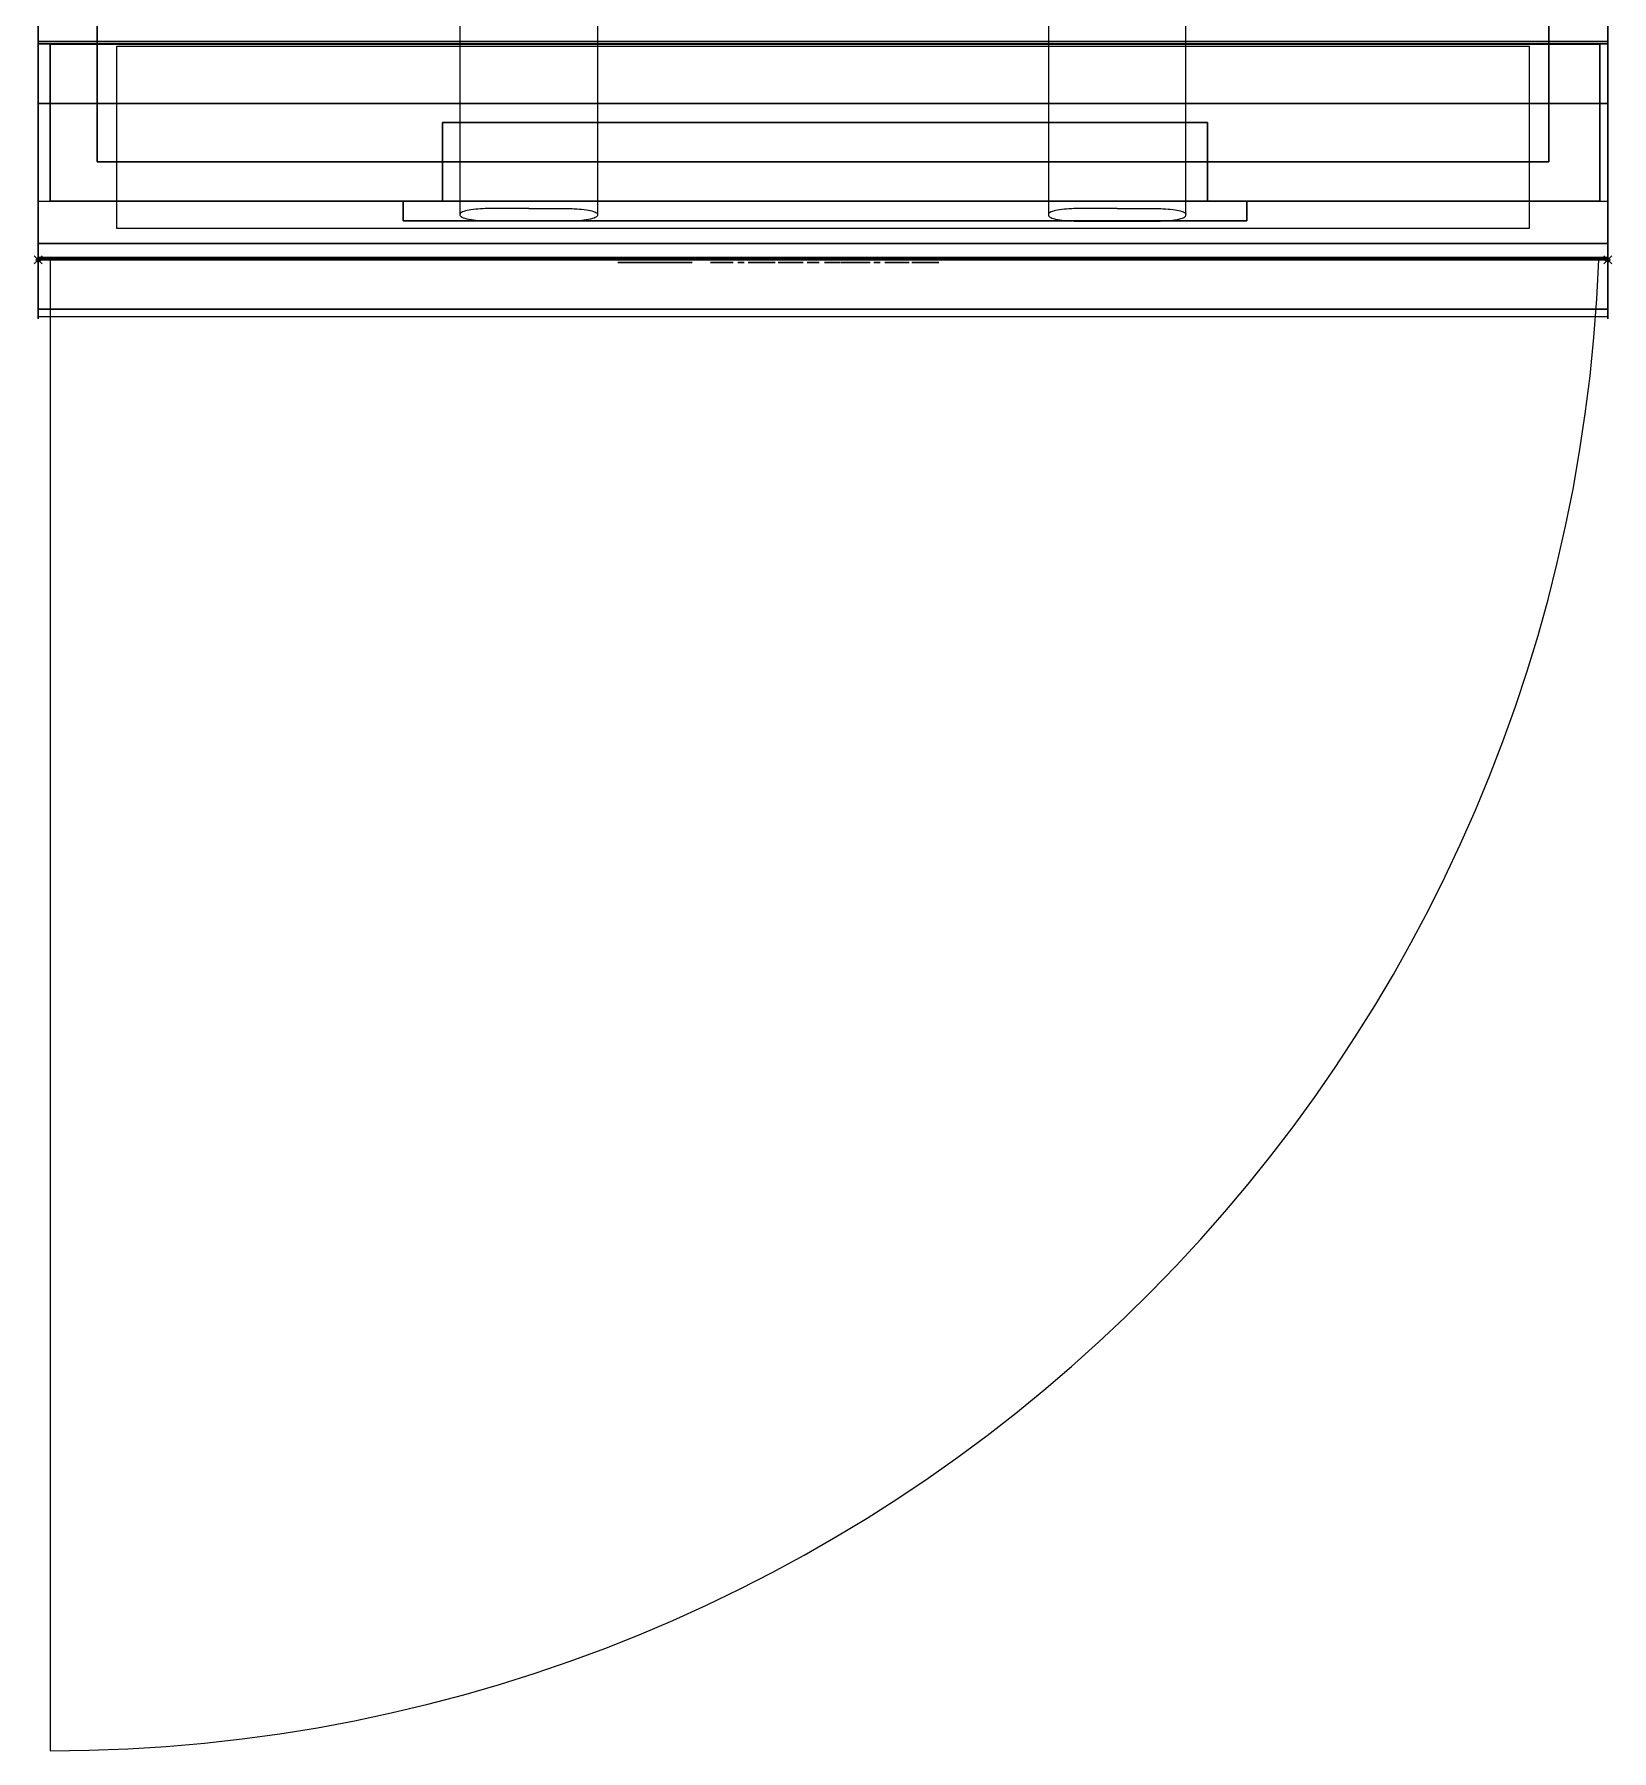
# Model space of a CAD drawing. Extents: x -1 to 408, y -1295 to 1.
# Drawn here: x -1 to 401, y -1295 to -857.5 of the extents above; entities that cross this region are included whole.
import ezdxf

# ---------------------------------------------------------------- set-up
doc = ezdxf.new("R2010")
doc.units = 0
doc.header["$PDMODE"] = 35
doc.header["$PDSIZE"] = 1
doc.layers.get('0').update_dxf_attribs({"lineweight": 13})
for name, color, linetype in [('IQ_200_2D', 1, 'Continuous'), ('IQ_200_3D', 1, 'Continuous'), ('IQ_204_2D', 7, 'Continuous'), ('IQ_204_3D', 7, 'Continuous'), ('IQ_GRAY_3D', 9, 'Continuous'), ('IQ_INS_3D', 3, 'Continuous'), ('IQ_WHITE_3D', 7, 'Continuous')]:
    doc.layers.add(name, color=color, linetype=linetype)
doc.layers.add('IQ_BLACK_3D', color=7, linetype='Continuous', lineweight=13)

# ---------------------------------------------------------------- blocks, each defined once
blk = doc.blocks.new('ELE-MC-FRONTWHEEL-400')
at = {"layer": 'IQ_200_3D'}
mesh = blk.add_polyface(dxfattribs=at)
corners = [(0, -60, -40), (370, -60, -40), (370, 0, -40), (0, 0, -40), (0, -60, 25), (370, -60, 25), (370, 0, 25), (0, 0, 25)]
mesh.append_faces([[corners[k] for k in face] for face in [(0, 3, 2, 1), (4, 5, 6, 7), (0, 1, 5, 4), (3, 7, 6, 2), (0, 4, 7, 3), (1, 2, 6, 5)]])
blk = doc.blocks.new('ELE-MC-PORTASINISTRA400')
at = {"layer": 'IQ_200_3D'}
for points in [[(0, 70, 155), (0, 70, 600), (395, 70, 600), (395, 70, 155)], [(0, 70, 600), (0, 30, 600), (395, 30, 600), (395, 70, 600)], [(0, 30, 155), (0, 70, 155), (395, 70, 155), (395, 30, 155)], [(0, 70, 600), (0, 30, 600), (0, 30, 155), (0, 70, 155)], [(395, 70, 600), (395, 30, 600), (395, 30, 155), (395, 70, 155)], [(100, 50, 549.64), (295, 50, 549.64), (295, 30, 515), (100, 30, 515)], [(100, 50, 549.64), (100, 30, 585), (295, 30, 585), (295, 50, 549.64)], [(100, 30, 585), (100, 30, 515), (100, 50, 549.64)], [(295, 30, 585), (295, 30, 515), (295, 50, 549.64)]]:
    blk.add_3dface(points, dxfattribs=at)
at = {"layer": 'IQ_200_3D', "invisible_edges": 5}
for points in [[(100, 30, 515), (0, 30, 155), (395, 30, 155), (295, 30, 515)], [(0, 30, 600), (100, 30, 585), (100, 30, 515), (0, 30, 155)], [(0, 30, 600), (100, 30, 585), (295, 30, 585), (395, 30, 600)], [(395, 30, 600), (295, 30, 585), (295, 30, 515), (395, 30, 155)]]:
    blk.add_3dface(points, dxfattribs=at)
at = {"layer": 'IQ_204_2D', "extrusion": (-1, 0, 0)}
blk.add_line((0, 15, -50), (0, -365, -50), dxfattribs=at)
at = {"layer": 'IQ_204_2D'}
blk.add_arc((0, 30, -50), 395, 270, 357.8237, dxfattribs=at)
at = {"layer": 'IQ_204_3D'}
for points in [[(90, 30, 585), (90, 25, 585), (305, 25, 585), (305, 30, 585)], [(305, 30, 555), (305, 25, 555), (90, 25, 555), (90, 30, 555)], [(90, 25, 555), (90, 30, 555), (90, 30, 585), (90, 25, 585)], [(305, 25, 585), (305, 30, 585), (305, 30, 555), (305, 25, 555)], [(90, 25, 585), (90, 25, 555), (305, 25, 555), (305, 25, 585)]]:
    blk.add_3dface(points, dxfattribs=at)
blk = doc.blocks.new('ELE-MC-CRUSCOTTO400')
at = {"color": 1, "extrusion": (-1, 0, 0)}
for p, q in [((400, -66, 851), (400, 0, 851)), ((0, -4.96, 764.22), (0, -72.54, 835.82))]:
    blk.add_line(p, q, dxfattribs=at)
at = {"layer": 'IQ_200_2D'}
for p, q in [((0, 0, -50), (0, -60, -50)), ((400, 0, -50), (400, -60, -50)), ((0, -60, -50), (400, -60, -50))]:
    blk.add_line(p, q, dxfattribs=at)
at = {"layer": 'IQ_200_3D'}
for points in [[(0, -55.83, 605.41), (0, 0, 611.54), (400, 0, 611.54), (400, -55.83, 605.41)], [(0, 0, 851), (0, -20.16, 851), (400, -20.16, 851), (400, 0, 851)], [(0, -4.32, 761.26), (0, -59.37, 643.2), (400, -59.37, 643.2), (400, -4.32, 761.26)], [(0, -72.54, 835.82), (0, -4.96, 764.22), (400, -4.96, 764.22), (400, -72.54, 835.82)], [(0, -59.7, 641.72), (0, -59.7, 608.89), (400, -59.7, 608.89), (400, -59.7, 641.72)]]:
    blk.add_3dface(points, dxfattribs=at)
for points, invisible_edges in [([(0, -4.13, 762.85), (0, -4.1, 762.04), (400, -4.1, 762.04), (400, -4.13, 762.85)], 10), ([(0, -4.1, 762.04), (0, -4.32, 761.26), (400, -4.32, 761.26), (400, -4.1, 762.04)], 8), ([(0, -4.43, 763.6), (0, -4.13, 762.85), (400, -4.13, 762.85), (400, -4.43, 763.6)], 10), ([(0, -4.96, 764.22), (0, -4.43, 763.6), (400, -4.43, 763.6), (400, -4.96, 764.22)], 2), ([(0, -20.16, 851), (0, -66, 851), (400, -66, 851), (400, -20.16, 851)], 2), ([(0, -57.28, 605.56), (0, -55.83, 605.41), (400, -55.83, 605.41), (400, -57.28, 605.56)], 8), ([(0, -58.54, 606.29), (0, -57.28, 605.56), (400, -57.28, 605.56), (400, -58.54, 606.29)], 10), ([(0, -59.4, 607.46), (0, -58.54, 606.29), (400, -58.54, 606.29), (400, -59.4, 607.46)], 10), ([(0, -59.37, 643.2), (0, -59.51, 642.85), (400, -59.51, 642.85), (400, -59.37, 643.2)], 2), ([(0, -59.7, 608.89), (0, -59.4, 607.46), (400, -59.4, 607.46), (400, -59.7, 608.89)], 2), ([(0, -59.51, 642.85), (0, -59.62, 642.48), (400, -59.62, 642.48), (400, -59.51, 642.85)], 10), ([(0, -59.62, 642.48), (0, -59.68, 642.11), (400, -59.68, 642.11), (400, -59.62, 642.48)], 10), ([(0, -59.68, 642.11), (0, -59.7, 641.72), (400, -59.7, 641.72), (400, -59.68, 642.11)], 8), ([(0, -66, 851), (0, -70.95, 849.52), (400, -70.95, 849.52), (400, -66, 851)], 10), ([(0, -70.95, 849.52), (0, -74.26, 845.56), (400, -74.26, 845.56), (400, -70.95, 849.52)], 10), ([(0, -74.4, 838.76), (0, -72.54, 835.82), (400, -72.54, 835.82), (400, -74.4, 838.76)], 8), ([(0, -74.26, 845.56), (0, -75, 842), (400, -75, 842), (400, -74.26, 845.56)], 10), ([(0, -75, 842), (0, -74.4, 838.76), (400, -74.4, 838.76), (400, -75, 842)], 8)]:
    blk.add_3dface(points, dxfattribs=dict(at, invisible_edges=invisible_edges))
at = {"layer": 'IQ_204_2D'}
blk.add_line((0, -45, -50), (400, -45, -50), dxfattribs=at)
at = {"layer": 'IQ_INS_3D'}
for p in [(0, -60, -50), (400, -60, -50)]:
    blk.add_point(p, dxfattribs=at)
blk = doc.blocks.new('ELE-MC-FRYER-CONTPANEL1')
at = {"layer": 'IQ_BLACK_3D'}
blk.add_3dface([(0, -110), (0, 0), (360, 0), (360, -110)], dxfattribs=at)
blk = doc.blocks.new('Electrolux_Logo')
at = {"layer": 'IQ_GRAY_3D', "color": 7, "true_color": 0xffffff}
for points, invisible_edges in [([(0, 18.9), (0, 0), (0.65, 8.98), (0.65, 9.96)], 14), ([(0.65, 9.96), (1.03, 12.06), (0, 18.9)], 14), ([(6.9, 17.8), (9, 18.15), (0, 18.9)], 14), ([(4.94, 16.96), (6.9, 17.8), (0, 18.9)], 14), ([(1.92, 14), (3.25, 15.67), (0, 18.9)], 14), ([(0, 18.9), (3.25, 15.67), (4.94, 16.96)], 13), ([(1.92, 14), (0, 18.9), (1.03, 12.06)], 3), ([(9, 18.15), (18.93, 18.9), (0, 18.9)], 13), ([(9, 18.15), (11.13, 17.97), (11.99, 17.97), (18.93, 18.9)], 14), ([(10.61, 14.97), (11.99, 0.97), (11.99, 17.97), (11.13, 16.74)], 5), ([(11.13, 16.74), (11.99, 17.97), (11.13, 17.97)], 3), ([(14.05, 17.04), (18.93, 18.9), (11.99, 17.97)], 3), ([(15.8, 15.62), (18.93, 18.9), (14.05, 17.04)], 3), ([(18.93, 18.9), (15.8, 15.62), (17.15, 13.81)], 13), ([(17.99, 11.71), (18.93, 18.9), (17.15, 13.81)], 3), ([(17.99, 11.71), (18.28, 9.47), (18.93, 18.9)], 14), ([(18.28, 9.47), (18.93, 0), (18.93, 18.9)], 13), ([(9.72, 13.37), (8.48, 6.94), (9.72, 5.57), (10.61, 14.97)], 5), ([(9.72, 13.37), (8.48, 12), (8.48, 6.94)], 14), ([(9.72, 5.57), (10.61, 3.96), (10.61, 14.97)], 14), ([(10.61, 3.96), (11.13, 2.2), (11.99, 0.97), (10.61, 14.97)], 14), ([(25.17, 12.61), (29.32, 12.61), (29.32, 14.11), (23.58, 14.11)], 8), ([(23.58, 7.8), (25.17, 8.91), (25.17, 10.42), (23.58, 14.11)], 7), ([(23.58, 14.11), (25.17, 10.42), (25.17, 12.61)], 13), ([(32.17, 14.12), (30.57, 14.12), (30.57, 9.73), (32.17, 4.84)], 4), ([(49.85, 11.55), (49.85, 14.12), (48.26, 14.12), (48.26, 7.64)], 8), ([(66.85, 14.12), (65.26, 14.12), (65.26, 9.89), (66.85, 4.84)], 4), ([(1.04, 6.87), (0.65, 8.98), (0, 0)], 14), ([(0.65, 8.98), (3.46, 8.98), (3.46, 9.96), (0.65, 9.96)], 10), ([(5.27, 10.26), (3.46, 8.98), (5.27, 8.68), (6.98, 10.95)], 5), ([(3.46, 9.96), (3.46, 8.98), (5.27, 10.26)], 3), ([(6.98, 10.95), (5.27, 8.68), (6.98, 7.99)], 13), ([(6.98, 10.95), (6.98, 7.99), (8.48, 6.94), (8.48, 12)], 5), ([(18.93, 0), (18.28, 9.47), (17.99, 7.23)], 13), ([(25.17, 8.91), (23.58, 7.8), (25.17, 7.73)], 3), ([(25.17, 8.91), (29.07, 8.91), (29.07, 10.42), (25.17, 10.42)], 8), ([(30.57, 4.84), (32.17, 4.84), (30.57, 9.73)], 2), ([(33.3, 9.08), (33.22, 8.15), (34.85, 8.93), (33.56, 9.86)], 6), ([(33.22, 8.15), (33.3, 7.29), (34.81, 7.8), (34.85, 8.93)], 14), ([(35.08, 9.57), (35.31, 9.85), (33.97, 10.51), (33.56, 9.86)], 10), ([(34.85, 8.93), (34.92, 9.26), (33.56, 9.86)], 14), ([(35.08, 9.57), (33.56, 9.86), (34.92, 9.26)], 3), ([(35.31, 9.85), (35.6, 10.07), (34.51, 11.04), (33.97, 10.51)], 10), ([(35.6, 10.07), (35.94, 10.25), (35.16, 11.43), (34.51, 11.04)], 10), ([(34.81, 7.8), (40.05, 7.8), (38.44, 8.93), (34.85, 8.93)], 10), ([(35.91, 11.68), (35.16, 11.43), (35.94, 10.25), (36.33, 10.36)], 10), ([(36.33, 10.36), (36.74, 10.4), (36.74, 11.76), (35.91, 11.68)], 10), ([(37.09, 10.37), (37.41, 10.28), (37.46, 11.69), (36.74, 11.76)], 10), ([(36.74, 11.76), (36.74, 10.4), (37.09, 10.37)], 13), ([(37.41, 10.28), (37.69, 10.14), (38.11, 11.49), (37.46, 11.69)], 10), ([(37.69, 10.14), (37.94, 9.96), (38.68, 11.18), (38.11, 11.49)], 10), ([(37.94, 9.96), (38.15, 9.74), (39.16, 10.77), (38.68, 11.18)], 10), ([(39.16, 10.77), (38.15, 9.74), (39.55, 10.27)], 3), ([(39.55, 10.27), (38.15, 9.74), (38.31, 9.49), (39.84, 9.69)], 5), ([(38.41, 9.22), (40.01, 9.05), (39.84, 9.69), (38.31, 9.49)], 5), ([(40.01, 9.05), (38.41, 9.22), (38.44, 8.93), (40.07, 8.36)], 5), ([(38.44, 8.93), (40.05, 7.8), (40.07, 8.36)], 13), ([(41, 9.06), (40.9, 8.22), (42.54, 8.72), (41.27, 9.83)], 6), ([(42.69, 9.17), (41.7, 10.49), (41.27, 9.83), (42.54, 8.72)], 5), ([(41.7, 10.49), (42.69, 9.17), (42.93, 9.56), (42.27, 11.03)], 5), ([(43.25, 9.88), (42.95, 11.44), (42.27, 11.03), (42.93, 9.56)], 5), ([(42.95, 11.44), (43.25, 9.88), (43.64, 10.12), (43.72, 11.7)], 5), ([(43.72, 11.7), (43.64, 10.12), (44.08, 10.28)], 13), ([(44.08, 10.28), (44.56, 10.33), (44.56, 11.79), (43.72, 11.7)], 10), ([(45.3, 11.72), (44.56, 11.79), (44.56, 10.33), (45.07, 10.28)], 10), ([(45.07, 10.28), (45.52, 10.14), (46, 11.52), (45.3, 11.72)], 10), ([(45.52, 10.14), (45.92, 9.91), (46.65, 11.16), (46, 11.52)], 10), ([(45.92, 9.91), (46.27, 9.59), (47.26, 10.62), (46.65, 11.16)], 8), ([(48.26, 7.64), (49.85, 7.73), (49.85, 10.1), (49.85, 11.55)], 13), ([(51.3, 10.1), (51.3, 11.55), (49.85, 11.55), (49.85, 10.1)], 4), ([(52.65, 4.84), (54.23, 4.84), (54.23, 8.37), (52.65, 11.55)], 4), ([(52.65, 11.55), (54.23, 8.37), (54.28, 8.81)], 13), ([(52.65, 11.55), (54.28, 8.81), (54.4, 9.21)], 13), ([(54.4, 9.21), (54.6, 9.54), (54.23, 10.55), (52.65, 11.55)], 14), ([(54.23, 11.55), (52.65, 11.55), (54.23, 10.55)], 2), ([(54.23, 10.55), (54.87, 9.8), (55.2, 10), (54.47, 10.93)], 5), ([(54.6, 9.54), (54.87, 9.8), (54.23, 10.55)], 14), ([(54.8, 11.25), (54.47, 10.93), (55.2, 10)], 14), ([(54.8, 11.25), (55.2, 10), (55.59, 10.12), (55.2, 11.48)], 5), ([(55.68, 11.63), (55.2, 11.48), (55.59, 10.12), (56.04, 10.16)], 10), ([(56.23, 11.68), (55.68, 11.63), (56.04, 10.16), (56.71, 11.64)], 6), ([(56.04, 10.16), (56.71, 10.1), (56.71, 11.64)], 12), ([(56.95, 8.19), (57.05, 7.36), (58.54, 8.19), (57.05, 9.02)], 6), ([(57.05, 9.02), (58.54, 8.19), (58.59, 8.68), (57.32, 9.78)], 5), ([(58.74, 9.13), (57.75, 10.44), (57.32, 9.78), (58.59, 8.68)], 5), ([(58.98, 9.52), (59.3, 9.84), (58.32, 10.98), (57.75, 10.44)], 10), ([(58.74, 9.13), (58.98, 9.52), (57.75, 10.44)], 14), ([(59, 11.39), (58.32, 10.98), (59.3, 9.84), (59.68, 10.09)], 10), ([(59.68, 10.09), (59.77, 11.66), (59, 11.39)], 13), ([(59.77, 11.66), (59.68, 10.09), (60.13, 10.24), (60.61, 11.75)], 5), ([(60.61, 10.3), (60.61, 11.75), (60.13, 10.24)], 3), ([(60.61, 11.75), (60.61, 10.3), (61.1, 10.24), (61.45, 11.66)], 5), ([(61.54, 10.09), (61.45, 11.66), (61.1, 10.24)], 3), ([(61.54, 10.09), (61.92, 9.84), (62.22, 11.39), (61.45, 11.66)], 10), ([(61.92, 9.84), (62.24, 9.52), (62.9, 10.98), (62.22, 11.39)], 10), ([(62.24, 9.52), (62.48, 9.13), (63.47, 10.44), (62.9, 10.98)], 10), ([(62.48, 9.13), (62.64, 8.68), (63.9, 9.78), (63.47, 10.44)], 10), ([(64.18, 9.02), (63.9, 9.78), (62.64, 8.68), (62.69, 8.19)], 10), ([(64.27, 8.19), (64.18, 9.02), (62.69, 8.19)], 14), ([(65.26, 4.84), (66.85, 4.84), (65.26, 9.89)], 2), ([(69.69, 7.63), (68.08, 11.55), (68.08, 7.5), (69.71, 7.31)], 5), ([(68.08, 11.55), (69.69, 7.63), (69.69, 11.55)], 1), ([(74.22, 7.54), (74.22, 11.55), (72.61, 7.65), (72.59, 7.32)], 10), ([(72.61, 11.55), (72.61, 7.65), (74.22, 11.55)], 2), ([(76.92, 11.55), (75.19, 11.55), (76.18, 10.19)], 12), ([(76.18, 10.19), (77.5, 8.38), (78.38, 9.54), (76.92, 11.55)], 10), ([(78.38, 9.54), (79.26, 8.39), (80.51, 10.09), (79.83, 11.55)], 5), ([(81.58, 11.55), (79.83, 11.55), (80.51, 10.09)], 2), ([(0, 0), (1.92, 4.92), (1.04, 6.87)], 13), ([(0, 0), (3.24, 3.23), (1.92, 4.92)], 13), ([(17.15, 5.13), (15.8, 3.32), (18.93, 0)], 14), ([(17.99, 7.23), (17.15, 5.13), (18.93, 0)], 14), ([(25.19, 7.48), (25.17, 7.73), (23.58, 7.8), (23.62, 7.15)], 10), ([(25.23, 7.27), (25.19, 7.48), (23.62, 7.15), (23.75, 6.56)], 10), ([(23.75, 6.56), (23.97, 6.05), (25.29, 7.08), (25.23, 7.27)], 10), ([(25.29, 7.08), (23.97, 6.05), (25.37, 6.91)], 3), ([(23.97, 6.05), (24.29, 5.62), (25.47, 6.78), (25.37, 6.91)], 10), ([(24.29, 5.62), (24.7, 5.28), (25.58, 6.66), (25.47, 6.78)], 10), ([(24.7, 5.28), (25.22, 5.03), (25.71, 6.57), (25.58, 6.66)], 10), ([(25.71, 6.57), (25.22, 5.03), (25.84, 6.49)], 3), ([(25.97, 6.43), (25.84, 6.49), (25.22, 5.03)], 14), ([(25.85, 4.89), (26.11, 6.39), (25.97, 6.43), (25.22, 5.03)], 5), ([(25.85, 4.89), (26.24, 6.36), (26.11, 6.39)], 13), ([(25.85, 4.89), (26.48, 4.84), (26.37, 6.35), (26.24, 6.36)], 10), ([(26.49, 6.34), (26.37, 6.35), (26.48, 4.84), (29.43, 4.84)], 10), ([(29.43, 4.84), (29.43, 6.34), (26.49, 6.34)], 12), ([(33.3, 7.29), (33.55, 6.54), (34.87, 7.37), (34.81, 7.8)], 10), ([(33.55, 6.54), (33.96, 5.9), (35.02, 6.99), (34.87, 7.37)], 10), ([(33.96, 5.9), (34.49, 5.38), (35.25, 6.66), (35.02, 6.99)], 10), ([(34.49, 5.38), (35.15, 4.99), (35.56, 6.4), (35.25, 6.66)], 10), ([(35.15, 4.99), (35.92, 4.76), (35.92, 6.2), (35.56, 6.4)], 10), ([(36.35, 6.08), (35.92, 6.2), (35.92, 4.76), (36.79, 4.67)], 10), ([(36.79, 4.67), (36.84, 6.04), (36.35, 6.08)], 13), ([(36.84, 6.04), (36.79, 4.67), (37.39, 4.71), (37.29, 6.07)], 5), ([(37.97, 4.83), (38.54, 5.06), (37.68, 6.16), (37.29, 6.07)], 10), ([(37.97, 4.83), (37.29, 6.07), (37.39, 4.71)], 3), ([(37.68, 6.16), (38.54, 5.06), (38.03, 6.32)], 3), ([(38.03, 6.32), (38.54, 5.06), (39.09, 5.4), (38.35, 6.54)], 5), ([(38.35, 6.54), (39.09, 5.4), (39.62, 5.88), (38.66, 6.81)], 1), ([(42.54, 8.72), (40.9, 8.22), (42.49, 8.22)], 3), ([(41, 7.37), (41.27, 6.61), (42.54, 7.72), (40.9, 8.22)], 6), ([(40.9, 8.22), (42.54, 7.72), (42.49, 8.22)], 13), ([(42.69, 7.27), (42.54, 7.72), (41.27, 6.61), (41.7, 5.95)], 10), ([(42.69, 7.27), (41.7, 5.95), (42.93, 6.88)], 3), ([(42.93, 6.88), (41.7, 5.95), (42.27, 5.4), (43.25, 6.55)], 5), ([(42.95, 4.99), (43.64, 6.31), (43.25, 6.55), (42.27, 5.4)], 5), ([(43.64, 6.31), (42.95, 4.99), (43.72, 4.74), (44.08, 6.16)], 5), ([(44.56, 4.65), (44.08, 6.16), (43.72, 4.74)], 3), ([(44.56, 4.65), (45.3, 4.71), (44.56, 6.1), (44.08, 6.16)], 10), ([(45.3, 4.71), (46, 4.92), (45.07, 6.15), (44.56, 6.1)], 10), ([(46, 4.92), (46.65, 5.28), (45.52, 6.3), (45.07, 6.15)], 10), ([(46.65, 5.28), (47.26, 5.81), (45.92, 6.53), (45.52, 6.3)], 10), ([(46.27, 6.84), (45.92, 6.53), (47.26, 5.81)], 2), ([(49.88, 7.47), (49.85, 7.73), (48.26, 7.64), (48.33, 7.01)], 10), ([(49.88, 7.47), (48.33, 7.01), (49.94, 7.24)], 3), ([(49.94, 7.24), (48.33, 7.01), (48.49, 6.45), (50.02, 7.05)], 5), ([(50.02, 7.05), (48.49, 6.45), (48.74, 5.96), (50.11, 6.88)], 5), ([(48.74, 5.96), (49.07, 5.55), (50.23, 6.74), (50.11, 6.88)], 10), ([(49.07, 5.55), (49.5, 5.23), (50.35, 6.62), (50.23, 6.74)], 10), ([(49.5, 5.23), (50.03, 5), (50.49, 6.53), (50.35, 6.62)], 10), ([(50.49, 6.53), (50.03, 5), (50.63, 6.46)], 3), ([(50.03, 5), (50.78, 6.4), (50.63, 6.46)], 13), ([(50.65, 4.87), (50.92, 6.37), (50.78, 6.4), (50.03, 5)], 5), ([(51.07, 6.35), (50.92, 6.37), (50.65, 4.87)], 14), ([(51.07, 6.35), (50.65, 4.87), (51.33, 4.84), (51.21, 6.34)], 5), ([(51.21, 6.34), (51.33, 4.84), (51.33, 6.34)], 1), ([(58.59, 7.7), (58.54, 8.19), (57.05, 7.36), (57.32, 6.61)], 10), ([(58.74, 7.26), (58.59, 7.7), (57.32, 6.61), (57.75, 5.95)], 10), ([(57.75, 5.95), (58.32, 5.41), (58.98, 6.87), (58.74, 7.26)], 10), ([(58.32, 5.41), (59, 4.99), (59.3, 6.55), (58.98, 6.87)], 10), ([(59.3, 6.55), (59, 4.99), (59.68, 6.3)], 3), ([(59.68, 6.3), (59, 4.99), (59.77, 4.73), (60.13, 6.14)], 5), ([(60.61, 4.64), (60.61, 6.09), (60.13, 6.14), (59.77, 4.73)], 5), ([(61.1, 6.14), (60.61, 4.64), (61.45, 4.73), (61.54, 6.3)], 5), ([(60.61, 6.09), (60.61, 4.64), (61.1, 6.14)], 3), ([(61.54, 6.3), (61.45, 4.73), (62.22, 4.99), (61.92, 6.55)], 5), ([(61.92, 6.55), (62.22, 4.99), (62.9, 5.41), (62.24, 6.87)], 5), ([(62.24, 6.87), (62.9, 5.41), (63.47, 5.95), (62.48, 7.26)], 5), ([(63.9, 6.61), (64.18, 7.36), (62.64, 7.7), (62.48, 7.26)], 10), ([(62.48, 7.26), (63.47, 5.95), (63.9, 6.61)], 13), ([(64.18, 7.36), (64.27, 8.19), (62.69, 8.19), (62.64, 7.7)], 10), ([(69.71, 7.31), (68.08, 7.5), (68.13, 6.9), (69.77, 7.02)], 5), ([(68.27, 6.37), (69.88, 6.78), (69.77, 7.02), (68.13, 6.9)], 5), ([(68.5, 5.91), (68.8, 5.53), (69.88, 6.78), (68.27, 6.37)], 6), ([(68.8, 5.53), (69.18, 5.22), (70.02, 6.58), (69.88, 6.78)], 10), ([(70.02, 6.58), (69.18, 5.22), (70.19, 6.41)], 3), ([(70.19, 6.41), (69.18, 5.22), (69.6, 4.98), (70.4, 6.29)], 5), ([(70.4, 6.29), (69.6, 4.98), (70.08, 4.8), (70.63, 6.2)], 5), ([(70.63, 6.2), (70.08, 4.8), (70.59, 4.7), (70.88, 6.15)], 5), ([(70.88, 6.15), (70.59, 4.7), (71.14, 4.67), (71.15, 6.13)], 5), ([(71.42, 6.15), (71.14, 4.67), (71.68, 4.7), (71.67, 6.2)], 5), ([(71.14, 4.67), (71.42, 6.15), (71.15, 6.13)], 13), ([(71.67, 6.2), (71.68, 4.7), (72.2, 4.81), (71.9, 6.29)], 5), ([(72.68, 4.98), (72.11, 6.41), (71.9, 6.29), (72.2, 4.81)], 5), ([(72.11, 6.41), (72.68, 4.98), (73.12, 5.23), (72.28, 6.58)], 5), ([(72.28, 6.58), (73.12, 5.23), (73.49, 5.54), (72.42, 6.78)], 5), ([(74.03, 6.39), (74.17, 6.93), (72.53, 7.03), (72.42, 6.78)], 10), ([(72.42, 6.78), (73.49, 5.54), (73.8, 5.93), (74.03, 6.39)], 9), ([(72.59, 7.32), (72.53, 7.03), (74.17, 6.93), (74.22, 7.54)], 10), ([(76.12, 6.45), (74.96, 4.84), (76.68, 4.84), (78.38, 7.21)], 8), ([(78.38, 7.21), (79.26, 8.39), (77.5, 8.38), (76.12, 6.45)], 11), ([(78.38, 7.21), (80.27, 6.99), (79.26, 8.39)], 13), ([(80.09, 4.84), (81.8, 4.84), (80.27, 6.99), (78.38, 7.21)], 4), ([(3.24, 3.23), (0, 0), (4.93, 1.91)], 3), ([(6.88, 1.03), (4.93, 1.91), (0, 0)], 14), ([(6.88, 1.03), (0, 0), (8.99, 0.63)], 3), ([(18.93, 0), (11.13, 0.75), (8.99, 0.63), (0, 0)], 5), ([(11.99, 0.97), (11.13, 2.2), (11.13, 0.75)], 13), ([(11.13, 0.75), (11.99, 0.97), (18.93, 0)], 6), ([(18.93, 0), (14.05, 1.9), (11.99, 0.97)], 13), ([(14.05, 1.9), (18.93, 0), (15.8, 3.32)], 3)]:
    blk.add_3dface(points, dxfattribs=dict(at, invisible_edges=invisible_edges))

msp = doc.modelspace()

# ---------------------------------------------------------------- linework, layer by layer
at = {"layer": 'IQ_204_2D'}
for points in [[(142.5, -631.71), (142.5, -903.33), (142.5, -903.69), (142.42, -903.89), (142.24, -904.05), (141.95, -904.21), (141.64, -904.34), (141.23, -904.46), (140.72, -904.59), (140.23, -904.69), (139.6, -904.79), (139.05, -904.87), (138.5, -904.93), (137.77, -905), (137.07, -905), (136.51, -905.08), (135.95, -905.1), (135.36, -905.12), (134.5, -905.12), (125, -905.12), (115.5, -905.12), (114.64, -905.12), (114.05, -905.1), (113.49, -905.08), (112.93, -905), (112.23, -905), (111.5, -904.93), (110.95, -904.87), (110.4, -904.79), (109.77, -904.69), (109.28, -904.59), (108.77, -904.46), (108.36, -904.34), (108.05, -904.21), (107.76, -904.05), (107.58, -903.89), (107.5, -903.69), (107.5, -903.33), (107.5, -631.71)], [(257.5, -631.71), (257.5, -903.33), (257.5, -903.69), (257.58, -903.89), (257.76, -904.05), (258.05, -904.21), (258.36, -904.34), (258.77, -904.46), (259.28, -904.59), (259.77, -904.69), (260.4, -904.79), (260.95, -904.87), (261.5, -904.93), (262.23, -905), (262.93, -905), (263.49, -905.08), (264.05, -905.1), (264.64, -905.12), (265.5, -905.12), (275, -905.12), (284.5, -905.12), (285.36, -905.12), (285.95, -905.1), (286.51, -905.08), (287.07, -905), (287.77, -905), (288.5, -904.93), (289.05, -904.87), (289.6, -904.79), (290.23, -904.69), (290.72, -904.59), (291.23, -904.46), (291.64, -904.34), (291.95, -904.21), (292.24, -904.05), (292.42, -903.89), (292.5, -903.69), (292.5, -903.33), (292.5, -631.71)], [(125, -901.9), (115.5, -901.9), (114.56, -901.91), (113.93, -901.92), (113.39, -901.95), (112.69, -901.99), (112.05, -902.04), (111.54, -902.08), (110.88, -902.16), (110.28, -902.24), (109.78, -902.33), (109.29, -902.43), (108.91, -902.52), (108.5, -902.64), (108.14, -902.77), (107.86, -902.91), (107.67, -903.04), (107.55, -903.17), (107.5, -903.33)], [(125, -901.9), (134.5, -901.9), (135.44, -901.91), (136.07, -901.92), (136.61, -901.95), (137.31, -901.99), (137.95, -902.04), (138.46, -902.08), (139.12, -902.16), (139.72, -902.24), (140.22, -902.33), (140.71, -902.43), (141.09, -902.52), (141.5, -902.64), (141.86, -902.77), (142.14, -902.91), (142.33, -903.04), (142.45, -903.17), (142.5, -903.33)], [(275, -901.9), (265.5, -901.9), (264.56, -901.91), (263.93, -901.92), (263.39, -901.95), (262.69, -901.99), (262.05, -902.04), (261.54, -902.08), (260.88, -902.16), (260.28, -902.24), (259.78, -902.33), (259.29, -902.43), (258.91, -902.52), (258.5, -902.64), (258.14, -902.77), (257.86, -902.91), (257.67, -903.04), (257.55, -903.17), (257.5, -903.33)], [(275, -901.9), (284.5, -901.9), (285.44, -901.91), (286.07, -901.92), (286.61, -901.95), (287.31, -901.99), (287.95, -902.04), (288.46, -902.08), (289.12, -902.16), (289.72, -902.24), (290.22, -902.33), (290.71, -902.43), (291.09, -902.52), (291.5, -902.64), (291.86, -902.77), (292.14, -902.91), (292.33, -903.04), (292.45, -903.17), (292.5, -903.33)]]:
    msp.add_lwpolyline(points, dxfattribs=at)

# ---------------------------------------------------------------- block references
at = {"xscale": -1, "rotation": 180}
msp.add_blockref('ELE-MC-FRONTWHEEL-400', (15, -890, 100.14), dxfattribs=at)
for name, p in [('ELE-MC-CRUSCOTTO400', (0, -855, 50)), ('ELE-MC-PORTASINISTRA400', (3, -930, 50))]:
    msp.add_blockref(name, p)
at = {"layer": 'IQ_GRAY_3D', "color": 5, "extrusion": (0, -1, 2.22045e-16)}
msp.add_blockref('Electrolux_Logo', (147.71, 665.86, 915.7), dxfattribs=at)
at = {"layer": 'IQ_WHITE_3D', "extrusion": (0, -0.906308, 0.422618)}
msp.add_blockref('ELE-MC-FRYER-CONTPANEL1', (20, 371.05, 1122.51), dxfattribs=at)

doc.saveas('drawing.dxf')
